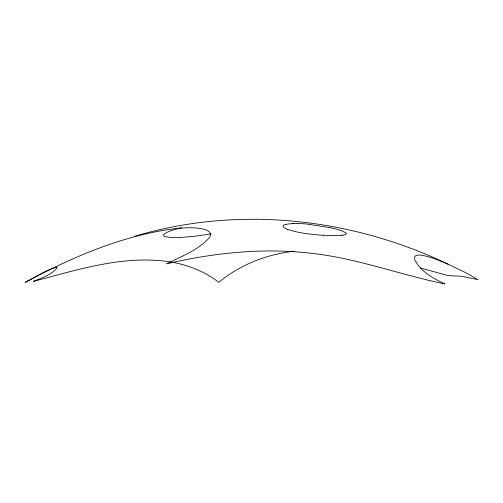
<?xml version="1.0" encoding="UTF-8"?>
<svg xmlns="http://www.w3.org/2000/svg" width="503" height="503" viewBox="0 0 503 503"><rect width="100%" height="100%" fill="white"/><g stroke="black" fill="none" stroke-linecap="round" stroke-linejoin="round"><path stroke-width="0.75" d="M285.874 224.307L283.874 225.017L282.988 225.91L283.899 227.538A28.64 4.797 6.8 0 0 287.641 229.431M134.886 236.215C238.183 205.375 351.534 217.812 448.217 264.264L466.426 273.028L477.85 279.618L461.836 276.285L448.154 275.606L420.376 268.017M181.552 227.67C175.459 229.632 168.254 230.424 163.425 234.914L163.796 236.077L164.733 236.561L170.875 237.504A27.099 4.143 -6.5 0 0 180.093 237.498L194.674 236.278L211.203 233.889M342.216 235.241L345.605 234.53L346.51 233.442L343.392 231.418L337.557 229.494M293.997 251.249C266.678 254.273 240.025 264.735 218.755 282.29C205.343 271.997 189.304 265.402 172.73 262.327M292.891 223.558L297.738 223.571M336.595 235.58L331.76 235.593M323.448 235.285C311.42 234.411 299.216 233.31 287.722 229.431M309.012 224.363L329.83 227.62M171.334 262.082C124.486 254.424 78.128 269.727 33.286 281.403C41.623 277.97 51.425 275.003 57.179 267.69L56.826 267.143C45.49 269.941 35.7 277.455 25.15 282.346C72.432 257.052 122.833 235.115 176.471 228.463C185.198 227.683 194.108 227.23 202.753 228.966C206.519 229.45 212.719 232.461 209.833 237.095C198.641 250.098 181.633 256.209 166.694 263.842C214.435 252.594 264.081 247.551 312.941 253.481C358.004 258.599 400.646 274.965 444.904 283.925C433.121 278.417 420.087 271.337 414.441 259.007C413.466 253.889 420.703 254.927 423.715 255.637C432.203 257.486 440.263 260.837 448.217 264.264M331.439 235.505A35.424 4.477 6 0 1 323.234 235.184M286.106 224.363A35.021 5.923 8.4 0 1 293.205 223.659M297.399 223.433A35.053 6.017 8.8 0 1 308.842 224.219M329.93 227.608A28.621 3.886 8.6 0 1 337.683 229.494M342.556 235.303A35.48 4.301 6 0 1 336.997 235.668"/></g></svg>
